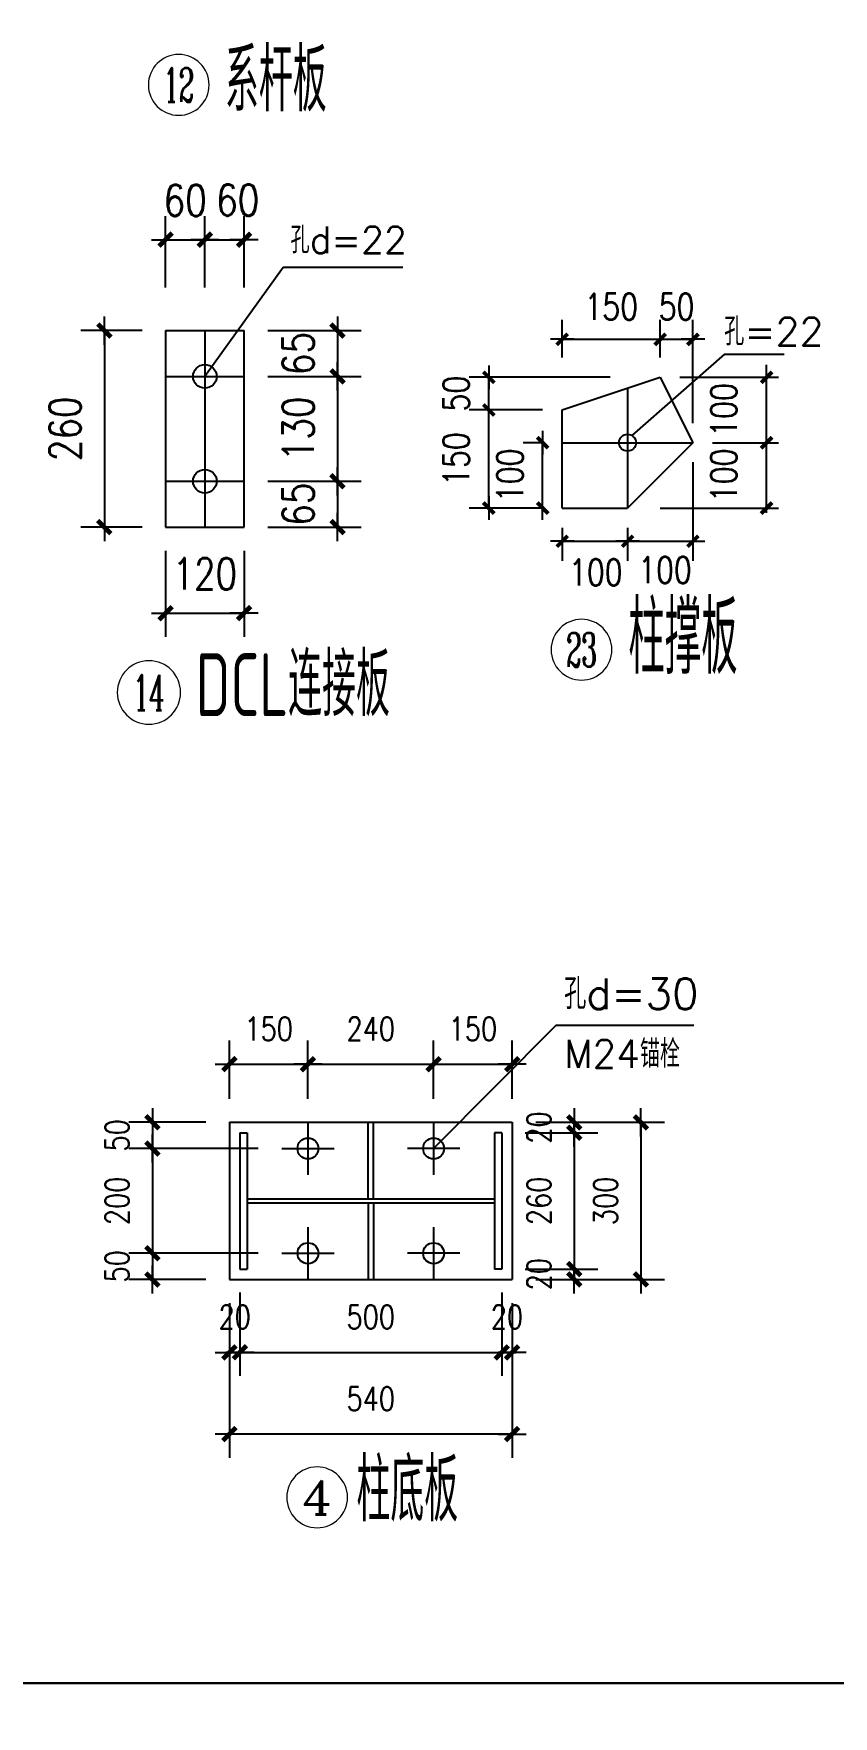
# Model space of a CAD drawing. Header units: millimetres. Extents: x 1471994 to 4527627, y -5186613 to -1927582.
# Drawn here: x 1502645 to 1505700, y -1988163 to -1981741 of the extents above; entities that cross this region are included whole.
import ezdxf
from ezdxf.enums import TextEntityAlignment as Align

# ---------------------------------------------------------------- set-up
doc = ezdxf.new("R2010")
doc.units = ezdxf.units.MM
doc.header["$LTSCALE"] = 1000
doc.header["$PDMODE"] = 34
doc.linetypes.add('CENTER', pattern=[50.8, 31.75, -6.35, 6.35, -6.35])
doc.layers.add('轴线层', color=1, linetype='CENTER', lineweight=15)
doc.layers.add('钢架', color=7, linetype='Continuous', lineweight=25)
doc.styles.add('COMPLEX', font='COMPLEX')
doc.styles.add('DIM_FONT', font='simplex.shx', dxfattribs={"width": 0.8, "bigfont": 'hztxt.shx'})
doc.styles.add('hz', font='gbenor.shx', dxfattribs={"width": 0.75, "height": 100, "bigfont": 'gbcbig.shx'})
doc.styles.get("Standard").update_dxf_attribs({"font": 'txt', "bigfont": 'gbcbig.shx'})
doc.dimstyles.new('WGH(2)', dxfattribs={"dimscale": 1.2, "dimtxt": 100, "dimasz": 0.5, "dimexe": 75, "dimexo": 75, "dimgap": 75, "dimtad": 1, "dimdec": 0, "dimlfac": 0.5, "dimzin": 0, "dimdsep": 46, "dimtxsty": 'DIM_FONT', "dimblk1": '_DIMX', "dimblk2": '_DIMX', "dimsah": 1, "dimcen": 0.09, "dimclrd": 3, "dimclre": 3, "dimclrt": 7, "dimadec": 0, "dimazin": 0, "dimtfac": 1, "dimtdec": 0, "dimtix": 1, "dimtmove": 2, "dimatfit": 3, "dimldrblk": '_DIMX', "dimfxl": 1, "dimtolj": 1, "dimtzin": 0, "dimarcsym": 0})
doc.dimstyles.new('WGH(3)', dxfattribs={"dimscale": 1.2, "dimtxt": 100, "dimasz": 0.3, "dimexe": 75, "dimexo": 75, "dimgap": 75, "dimtad": 1, "dimdec": 0, "dimlfac": 0.333333, "dimzin": 0, "dimdsep": 46, "dimtxsty": 'DIM_FONT', "dimblk1": '_DIMX', "dimblk2": '_DIMX', "dimsah": 1, "dimcen": 0.09, "dimclrd": 3, "dimclre": 3, "dimclrt": 7, "dimazin": 0, "dimtfac": 1, "dimtdec": 0, "dimtix": 1, "dimtmove": 2, "dimatfit": 3, "dimldrblk": '_DIMX', "dimfxl": 1, "dimtolj": 1, "dimtzin": 0, "dimarcsym": 0})

# ---------------------------------------------------------------- blocks, each defined once
blk = doc.blocks.new('轴线标号')
at = {"lineweight": 13}
blk.add_circle((0, 0), 0.5, dxfattribs=at)
at = {"layer": '钢架', "lineweight": 13, "style": 'COMPLEX', "width": 1.041667}
blk.add_attdef('A', text='', height=0.56, dxfattribs=at).set_placement((-0.25, -0.28), (0.25, -0.28), align=Align.FIT)
blk = doc.blocks.new('_DIMX')
blk.add_line((-150, 0), (150, 0))
at = {"const_width": 50}
blk.add_lwpolyline([(-70, -70), (70, 70)], dxfattribs=at)
blk = doc.blocks.new('*D455')
at = {"color": 3, "lineweight": -2}
for p, q in [((1503059.5, -1982873.9), (1502825.5, -1982873.9)), ((1502915.5, -1982874.3), (1502915.5, -1983623.6)), ((1503059.5, -1983623.9), (1502825.5, -1983623.9))]:
    blk.add_line(p, q, dxfattribs=at)
at = {"layer": 'Defpoints', "color": 0}
for p in [(1503149.5, -1982873.9), (1502915.5, -1983623.9), (1503149.5, -1983623.9)]:
    blk.add_point(p, dxfattribs=at)
at = {"color": 3, "lineweight": -2, "xscale": 0.36, "yscale": 0.36, "zscale": 0.36}
for p, rotation in [((1502915.5, -1982873.9), 90), ((1502915.5, -1983623.9), 270)]:
    blk.add_blockref('_DIMX', p, dxfattribs=dict(at, rotation=rotation))
at = {"color": 7, "insert": (1502765.5, -1983248.9), "char_height": 120, "attachment_point": 5, "rotation": 90, "style": 'DIM_FONT'}
blk.add_mtext('\\A1;260', dxfattribs=at)
blk = doc.blocks.new('*D456')
at = {"color": 3, "lineweight": -2}
for p, q in [((1503149.5, -1982708.9), (1503149.5, -1982436.9)), ((1503299.5, -1982708.9), (1503299.5, -1982436.9)), ((1503149.2, -1982526.9), (1503148.8, -1982526.9)), ((1503149.5, -1982526.9), (1503299.5, -1982526.9)), ((1503299.9, -1982526.9), (1503300.3, -1982526.9))]:
    blk.add_line(p, q, dxfattribs=at)
at = {"layer": 'Defpoints', "color": 0}
for p in [(1503299.5, -1982526.9), (1503149.5, -1982798.9), (1503299.5, -1982798.9)]:
    blk.add_point(p, dxfattribs=at)
at = {"color": 3, "lineweight": -2, "xscale": 0.36, "yscale": 0.36, "zscale": 0.36}
blk.add_blockref('_DIMX', (1503149.5, -1982526.9), dxfattribs=at)
at = {"color": 3, "lineweight": -2, "xscale": 0.36, "yscale": 0.36, "zscale": 0.36, "rotation": 180}
blk.add_blockref('_DIMX', (1503299.5, -1982526.9), dxfattribs=at)
at = {"color": 7, "insert": (1503224.5, -1982376.9), "char_height": 120, "attachment_point": 5, "style": 'DIM_FONT'}
blk.add_mtext('\\A1;60', dxfattribs=at)
blk = doc.blocks.new('*D457')
at = {"color": 3, "lineweight": -2}
for p, q in [((1503299.5, -1982708.9), (1503299.5, -1982436.9)), ((1503449.5, -1982708.9), (1503449.5, -1982436.9)), ((1503299.2, -1982526.9), (1503298.8, -1982526.9)), ((1503299.5, -1982526.9), (1503449.5, -1982526.9)), ((1503449.9, -1982526.9), (1503450.3, -1982526.9))]:
    blk.add_line(p, q, dxfattribs=at)
at = {"layer": 'Defpoints', "color": 0}
for p in [(1503449.5, -1982526.9), (1503299.5, -1982798.9), (1503449.5, -1982798.9)]:
    blk.add_point(p, dxfattribs=at)
at = {"color": 3, "lineweight": -2, "xscale": 0.36, "yscale": 0.36, "zscale": 0.36}
blk.add_blockref('_DIMX', (1503299.5, -1982526.9), dxfattribs=at)
at = {"color": 3, "lineweight": -2, "xscale": 0.36, "yscale": 0.36, "zscale": 0.36, "rotation": 180}
blk.add_blockref('_DIMX', (1503449.5, -1982526.9), dxfattribs=at)
at = {"color": 7, "insert": (1503425.1, -1982375.7), "char_height": 120, "attachment_point": 5, "style": 'DIM_FONT'}
blk.add_mtext('\\A1;60', dxfattribs=at)
blk = doc.blocks.new('*D490')
at = {"color": 3, "lineweight": -2}
for p, q in [((1503149.5, -1983713.9), (1503149.5, -1984042.4)), ((1503449.5, -1983713.9), (1503449.5, -1984042.4)), ((1503149.2, -1983952.4), (1503148.8, -1983952.4)), ((1503149.5, -1983952.4), (1503449.5, -1983952.4)), ((1503449.9, -1983952.4), (1503450.3, -1983952.4))]:
    blk.add_line(p, q, dxfattribs=at)
at = {"layer": 'Defpoints', "color": 0}
for p in [(1503149.5, -1983623.9), (1503449.5, -1983623.9), (1503449.5, -1983952.4)]:
    blk.add_point(p, dxfattribs=at)
at = {"color": 3, "lineweight": -2, "xscale": 0.36, "yscale": 0.36, "zscale": 0.36}
blk.add_blockref('_DIMX', (1503149.5, -1983952.4), dxfattribs=at)
at = {"color": 3, "lineweight": -2, "xscale": 0.36, "yscale": 0.36, "zscale": 0.36, "rotation": 180}
blk.add_blockref('_DIMX', (1503449.5, -1983952.4), dxfattribs=at)
at = {"color": 7, "insert": (1503299.5, -1983802.4), "char_height": 120, "attachment_point": 5, "style": 'DIM_FONT'}
blk.add_mtext('\\A1;120', dxfattribs=at)
blk = doc.blocks.new('*D458')
at = {"color": 3, "lineweight": -2}
for p, q in [((1503539.5, -1982873.9), (1503896.1, -1982873.9)), ((1503806.1, -1982873.6), (1503806.1, -1982873.2)), ((1503806.1, -1982873.9), (1503806.1, -1983048.9)), ((1503539.5, -1983048.9), (1503896.1, -1983048.9)), ((1503806.1, -1983049.3), (1503806.1, -1983049.7))]:
    blk.add_line(p, q, dxfattribs=at)
at = {"layer": 'Defpoints', "color": 0}
for p in [(1503449.5, -1982873.9), (1503449.5, -1983048.9), (1503806.1, -1983048.9)]:
    blk.add_point(p, dxfattribs=at)
at = {"color": 3, "lineweight": -2, "xscale": 0.36, "yscale": 0.36, "zscale": 0.36}
for p, rotation in [((1503806.1, -1982873.9), 270), ((1503806.1, -1983048.9), 90)]:
    blk.add_blockref('_DIMX', p, dxfattribs=dict(at, rotation=rotation))
at = {"color": 7, "insert": (1503656.1, -1982961.4), "char_height": 120, "attachment_point": 5, "rotation": 90, "style": 'DIM_FONT'}
blk.add_mtext('\\A1;65', dxfattribs=at)
blk = doc.blocks.new('*D491')
at = {"color": 3, "lineweight": -2}
for p, q in [((1503539.5, -1983048.9), (1503896.1, -1983048.9)), ((1503806.1, -1983048.6), (1503806.1, -1983048.2)), ((1503806.1, -1983048.9), (1503806.1, -1983448.9)), ((1503539.5, -1983448.9), (1503896.1, -1983448.9)), ((1503806.1, -1983449.3), (1503806.1, -1983449.7))]:
    blk.add_line(p, q, dxfattribs=at)
at = {"layer": 'Defpoints', "color": 0}
for p in [(1503449.5, -1983048.9), (1503449.5, -1983448.9), (1503806.1, -1983448.9)]:
    blk.add_point(p, dxfattribs=at)
at = {"color": 3, "lineweight": -2, "xscale": 0.36, "yscale": 0.36, "zscale": 0.36}
for p, rotation in [((1503806.1, -1983048.9), 270), ((1503806.1, -1983448.9), 90)]:
    blk.add_blockref('_DIMX', p, dxfattribs=dict(at, rotation=rotation))
at = {"color": 7, "insert": (1503656.1, -1983248.9), "char_height": 120, "attachment_point": 5, "rotation": 90, "style": 'DIM_FONT'}
blk.add_mtext('\\A1;130', dxfattribs=at)
blk = doc.blocks.new('*D492')
at = {"color": 3, "lineweight": -2}
for p, q in [((1503539.5, -1983448.9), (1503896.1, -1983448.9)), ((1503806.1, -1983448.6), (1503806.1, -1983448.2)), ((1503806.1, -1983448.9), (1503806.1, -1983623.9)), ((1503539.5, -1983623.9), (1503896.1, -1983623.9)), ((1503806.1, -1983624.3), (1503806.1, -1983624.7))]:
    blk.add_line(p, q, dxfattribs=at)
at = {"layer": 'Defpoints', "color": 0}
for p in [(1503449.5, -1983448.9), (1503449.5, -1983623.9), (1503806.1, -1983623.9)]:
    blk.add_point(p, dxfattribs=at)
at = {"color": 3, "lineweight": -2, "xscale": 0.36, "yscale": 0.36, "zscale": 0.36}
for p, rotation in [((1503806.1, -1983448.9), 270), ((1503806.1, -1983623.9), 90)]:
    blk.add_blockref('_DIMX', p, dxfattribs=dict(at, rotation=rotation))
at = {"color": 7, "insert": (1503656.1, -1983536.4), "char_height": 120, "attachment_point": 5, "rotation": 90, "style": 'DIM_FONT'}
blk.add_mtext('\\A1;65', dxfattribs=at)
blk = doc.blocks.new('*D493')
at = {"color": 3, "lineweight": -2}
for p, q in [((1503303.3, -1985895.7), (1503009.2, -1985895.7)), ((1503099.2, -1985895.3), (1503099.2, -1985894.9)), ((1503099.2, -1985895.7), (1503099.2, -1985995.7)), ((1503503.3, -1985995.7), (1503009.2, -1985995.7)), ((1503099.2, -1985996), (1503099.2, -1985996.4))]:
    blk.add_line(p, q, dxfattribs=at)
at = {"layer": 'Defpoints', "color": 0}
for p in [(1503393.3, -1985895.7), (1503099.2, -1985995.7), (1503593.3, -1985995.7)]:
    blk.add_point(p, dxfattribs=at)
at = {"color": 3, "lineweight": -2, "xscale": 0.36, "yscale": 0.36, "zscale": 0.36}
for p, rotation in [((1503099.2, -1985895.7), 270), ((1503099.2, -1985995.7), 90)]:
    blk.add_blockref('_DIMX', p, dxfattribs=dict(at, rotation=rotation))
at = {"color": 7, "insert": (1502964.2, -1985945.7), "char_height": 90, "attachment_point": 5, "rotation": 90, "style": 'DIM_FONT'}
blk.add_mtext('\\A1;50', dxfattribs=at)
blk = doc.blocks.new('*D494')
at = {"color": 3, "lineweight": -2}
for p, q in [((1503503.3, -1985995.7), (1503009.2, -1985995.7)), ((1503099.2, -1985996), (1503099.2, -1986395.3)), ((1503503.3, -1986395.7), (1503009.2, -1986395.7))]:
    blk.add_line(p, q, dxfattribs=at)
at = {"layer": 'Defpoints', "color": 0}
for p in [(1503593.3, -1985995.7), (1503099.2, -1986395.7), (1503593.3, -1986395.7)]:
    blk.add_point(p, dxfattribs=at)
at = {"color": 3, "lineweight": -2, "xscale": 0.36, "yscale": 0.36, "zscale": 0.36}
for p, rotation in [((1503099.2, -1985995.7), 90), ((1503099.2, -1986395.7), 270)]:
    blk.add_blockref('_DIMX', p, dxfattribs=dict(at, rotation=rotation))
at = {"color": 7, "insert": (1502964.2, -1986195.7), "char_height": 90, "attachment_point": 5, "rotation": 90, "style": 'DIM_FONT'}
blk.add_mtext('\\A1;200', dxfattribs=at)
blk = doc.blocks.new('*D495')
at = {"color": 3, "lineweight": -2}
for p, q in [((1503503.3, -1986395.7), (1503009.2, -1986395.7)), ((1503099.2, -1986395.3), (1503099.2, -1986394.9)), ((1503099.2, -1986395.7), (1503099.2, -1986495.7)), ((1503303.3, -1986495.7), (1503009.2, -1986495.7)), ((1503099.2, -1986496), (1503099.2, -1986496.4))]:
    blk.add_line(p, q, dxfattribs=at)
at = {"layer": 'Defpoints', "color": 0}
for p in [(1503593.3, -1986395.7), (1503099.2, -1986495.7), (1503393.3, -1986495.7)]:
    blk.add_point(p, dxfattribs=at)
at = {"color": 3, "lineweight": -2, "xscale": 0.36, "yscale": 0.36, "zscale": 0.36}
for p, rotation in [((1503099.2, -1986395.7), 270), ((1503099.2, -1986495.7), 90)]:
    blk.add_blockref('_DIMX', p, dxfattribs=dict(at, rotation=rotation))
at = {"color": 7, "insert": (1502964.2, -1986445.7), "char_height": 90, "attachment_point": 5, "rotation": 90, "style": 'DIM_FONT'}
blk.add_mtext('\\A1;50', dxfattribs=at)
blk = doc.blocks.new('*D496')
at = {"color": 3, "lineweight": -2}
for p, q in [((1503393.3, -1985805.7), (1503393.3, -1985584)), ((1503693.3, -1985805.7), (1503693.3, -1985584)), ((1503392.9, -1985674), (1503392.6, -1985674)), ((1503393.3, -1985674), (1503693.3, -1985674)), ((1503693.7, -1985674), (1503694, -1985674))]:
    blk.add_line(p, q, dxfattribs=at)
at = {"layer": 'Defpoints', "color": 0}
for p in [(1503693.3, -1985674), (1503393.3, -1985895.7), (1503693.3, -1985895.7)]:
    blk.add_point(p, dxfattribs=at)
at = {"color": 3, "lineweight": -2, "xscale": 0.36, "yscale": 0.36, "zscale": 0.36}
blk.add_blockref('_DIMX', (1503393.3, -1985674), dxfattribs=at)
at = {"color": 3, "lineweight": -2, "xscale": 0.36, "yscale": 0.36, "zscale": 0.36, "rotation": 180}
blk.add_blockref('_DIMX', (1503693.3, -1985674), dxfattribs=at)
at = {"color": 7, "insert": (1503543.3, -1985539), "char_height": 90, "attachment_point": 5, "style": 'DIM_FONT'}
blk.add_mtext('\\A1;150', dxfattribs=at)
blk = doc.blocks.new('*D477')
at = {"color": 3, "lineweight": -2}
for p, q in [((1503693.3, -1985805.7), (1503693.3, -1985584)), ((1504173.3, -1985805.7), (1504173.3, -1985584)), ((1503693.7, -1985674), (1504172.9, -1985674))]:
    blk.add_line(p, q, dxfattribs=at)
at = {"layer": 'Defpoints', "color": 0}
for p in [(1504173.3, -1985674), (1503693.3, -1985895.7), (1504173.3, -1985895.7)]:
    blk.add_point(p, dxfattribs=at)
at = {"color": 3, "lineweight": -2, "xscale": 0.36, "yscale": 0.36, "zscale": 0.36, "rotation": 180}
blk.add_blockref('_DIMX', (1503693.3, -1985674), dxfattribs=at)
at = {"color": 3, "lineweight": -2, "xscale": 0.36, "yscale": 0.36, "zscale": 0.36}
blk.add_blockref('_DIMX', (1504173.3, -1985674), dxfattribs=at)
at = {"color": 7, "insert": (1503933.3, -1985539), "char_height": 90, "attachment_point": 5, "style": 'DIM_FONT'}
blk.add_mtext('\\A1;240', dxfattribs=at)
blk = doc.blocks.new('*D478')
at = {"color": 3, "lineweight": -2}
for p, q in [((1504173.3, -1985805.7), (1504173.3, -1985584)), ((1504473.3, -1985805.7), (1504473.3, -1985584)), ((1504172.9, -1985674), (1504172.6, -1985674)), ((1504173.3, -1985674), (1504473.3, -1985674)), ((1504473.7, -1985674), (1504474, -1985674))]:
    blk.add_line(p, q, dxfattribs=at)
at = {"layer": 'Defpoints', "color": 0}
for p in [(1504473.3, -1985674), (1504173.3, -1985895.7), (1504473.3, -1985895.7)]:
    blk.add_point(p, dxfattribs=at)
at = {"color": 3, "lineweight": -2, "xscale": 0.36, "yscale": 0.36, "zscale": 0.36}
blk.add_blockref('_DIMX', (1504173.3, -1985674), dxfattribs=at)
at = {"color": 3, "lineweight": -2, "xscale": 0.36, "yscale": 0.36, "zscale": 0.36, "rotation": 180}
blk.add_blockref('_DIMX', (1504473.3, -1985674), dxfattribs=at)
at = {"color": 7, "insert": (1504323.3, -1985539), "char_height": 90, "attachment_point": 5, "style": 'DIM_FONT'}
blk.add_mtext('\\A1;150', dxfattribs=at)
blk = doc.blocks.new('*D479')
at = {"color": 3, "lineweight": -2}
for p, q in [((1504563.3, -1985895.7), (1505055.2, -1985895.7)), ((1504965.2, -1985896), (1504965.2, -1986495.3)), ((1504563.3, -1986495.7), (1505055.2, -1986495.7))]:
    blk.add_line(p, q, dxfattribs=at)
at = {"layer": 'Defpoints', "color": 0}
for p in [(1504473.3, -1985895.7), (1504473.3, -1986495.7), (1504965.2, -1986495.7)]:
    blk.add_point(p, dxfattribs=at)
at = {"color": 3, "lineweight": -2, "xscale": 0.36, "yscale": 0.36, "zscale": 0.36}
for p, rotation in [((1504965.2, -1985895.7), 90), ((1504965.2, -1986495.7), 270)]:
    blk.add_blockref('_DIMX', p, dxfattribs=dict(at, rotation=rotation))
at = {"color": 7, "insert": (1504830.2, -1986195.7), "char_height": 90, "attachment_point": 5, "rotation": 90, "style": 'DIM_FONT'}
blk.add_mtext('\\A1;300', dxfattribs=at)
blk = doc.blocks.new('*D480')
at = {"color": 3, "lineweight": -2}
for p, q in [((1503393.3, -1986585.7), (1503393.3, -1987176)), ((1504473.3, -1986585.7), (1504473.3, -1987176)), ((1504472.9, -1987086), (1503393.7, -1987086))]:
    blk.add_line(p, q, dxfattribs=at)
at = {"layer": 'Defpoints', "color": 0}
for p in [(1503393.3, -1986495.7), (1504473.3, -1986495.7), (1503393.3, -1987086)]:
    blk.add_point(p, dxfattribs=at)
at = {"color": 3, "lineweight": -2, "xscale": 0.36, "yscale": 0.36, "zscale": 0.36, "rotation": 180}
blk.add_blockref('_DIMX', (1503393.3, -1987086), dxfattribs=at)
at = {"color": 3, "lineweight": -2, "xscale": 0.36, "yscale": 0.36, "zscale": 0.36}
blk.add_blockref('_DIMX', (1504473.3, -1987086), dxfattribs=at)
at = {"color": 7, "insert": (1503933.3, -1986951), "char_height": 90, "attachment_point": 5, "style": 'DIM_FONT'}
blk.add_mtext('\\A1;540', dxfattribs=at)
blk = doc.blocks.new('*D464')
at = {"color": 3, "lineweight": -2}
for p, q in [((1503433.3, -1986545.7), (1503433.3, -1986863.8)), ((1503393.3, -1986585.7), (1503393.3, -1986863.8)), ((1503392.9, -1986773.8), (1503392.6, -1986773.8)), ((1503393.3, -1986773.8), (1503433.3, -1986773.8)), ((1503433.7, -1986773.8), (1503434, -1986773.8))]:
    blk.add_line(p, q, dxfattribs=at)
at = {"layer": 'Defpoints', "color": 0}
for p in [(1503393.3, -1986495.7), (1503433.3, -1986455.7), (1503433.3, -1986773.8)]:
    blk.add_point(p, dxfattribs=at)
at = {"color": 3, "lineweight": -2, "xscale": 0.36, "yscale": 0.36, "zscale": 0.36}
blk.add_blockref('_DIMX', (1503393.3, -1986773.8), dxfattribs=at)
at = {"color": 3, "lineweight": -2, "xscale": 0.36, "yscale": 0.36, "zscale": 0.36, "rotation": 180}
blk.add_blockref('_DIMX', (1503433.3, -1986773.8), dxfattribs=at)
at = {"color": 7, "insert": (1503413.3, -1986638.8), "char_height": 90, "attachment_point": 5, "style": 'DIM_FONT'}
blk.add_mtext('\\A1;20', dxfattribs=at)
blk = doc.blocks.new('*D465')
at = {"color": 3, "lineweight": -2}
for p, q in [((1503433.3, -1986545.7), (1503433.3, -1986863.8)), ((1504433.3, -1986545.7), (1504433.3, -1986863.8)), ((1503433.7, -1986773.8), (1504432.9, -1986773.8))]:
    blk.add_line(p, q, dxfattribs=at)
at = {"layer": 'Defpoints', "color": 0}
for p in [(1503433.3, -1986455.7), (1504433.3, -1986455.7), (1504433.3, -1986773.8)]:
    blk.add_point(p, dxfattribs=at)
at = {"color": 3, "lineweight": -2, "xscale": 0.36, "yscale": 0.36, "zscale": 0.36, "rotation": 180}
blk.add_blockref('_DIMX', (1503433.3, -1986773.8), dxfattribs=at)
at = {"color": 3, "lineweight": -2, "xscale": 0.36, "yscale": 0.36, "zscale": 0.36}
blk.add_blockref('_DIMX', (1504433.3, -1986773.8), dxfattribs=at)
at = {"color": 7, "insert": (1503933.3, -1986638.8), "char_height": 90, "attachment_point": 5, "style": 'DIM_FONT'}
blk.add_mtext('\\A1;500', dxfattribs=at)
blk = doc.blocks.new('*D466')
at = {"color": 3, "lineweight": -2}
for p, q in [((1504433.3, -1986545.7), (1504433.3, -1986863.8)), ((1504473.3, -1986585.7), (1504473.3, -1986863.8)), ((1504432.9, -1986773.8), (1504432.6, -1986773.8)), ((1504433.3, -1986773.8), (1504473.3, -1986773.8)), ((1504473.7, -1986773.8), (1504474, -1986773.8))]:
    blk.add_line(p, q, dxfattribs=at)
at = {"layer": 'Defpoints', "color": 0}
for p in [(1504433.3, -1986455.7), (1504473.3, -1986495.7), (1504473.3, -1986773.8)]:
    blk.add_point(p, dxfattribs=at)
at = {"color": 3, "lineweight": -2, "xscale": 0.36, "yscale": 0.36, "zscale": 0.36}
blk.add_blockref('_DIMX', (1504433.3, -1986773.8), dxfattribs=at)
at = {"color": 3, "lineweight": -2, "xscale": 0.36, "yscale": 0.36, "zscale": 0.36, "rotation": 180}
blk.add_blockref('_DIMX', (1504473.3, -1986773.8), dxfattribs=at)
at = {"color": 7, "insert": (1504453.3, -1986638.8), "char_height": 90, "attachment_point": 5, "style": 'DIM_FONT'}
blk.add_mtext('\\A1;20', dxfattribs=at)
blk = doc.blocks.new('*D467')
at = {"color": 3, "lineweight": -2}
for p, q in [((1504523.3, -1985935.7), (1504800.6, -1985935.7)), ((1504563.3, -1985895.7), (1504800.6, -1985895.7)), ((1504710.6, -1985895.3), (1504710.6, -1985894.9)), ((1504710.6, -1985895.7), (1504710.6, -1985935.7)), ((1504710.6, -1985936), (1504710.6, -1985936.4))]:
    blk.add_line(p, q, dxfattribs=at)
at = {"layer": 'Defpoints', "color": 0}
for p in [(1504433.3, -1985935.7), (1504473.3, -1985895.7), (1504710.6, -1985935.7)]:
    blk.add_point(p, dxfattribs=at)
at = {"color": 3, "lineweight": -2, "xscale": 0.36, "yscale": 0.36, "zscale": 0.36}
for p, rotation in [((1504710.6, -1985895.7), 270), ((1504710.6, -1985935.7), 90)]:
    blk.add_blockref('_DIMX', p, dxfattribs=dict(at, rotation=rotation))
at = {"color": 7, "insert": (1504575.6, -1985915.7), "char_height": 90, "attachment_point": 5, "rotation": 90, "style": 'DIM_FONT'}
blk.add_mtext('\\A1;20', dxfattribs=at)
blk = doc.blocks.new('*D468')
at = {"color": 3, "lineweight": -2}
for p, q in [((1504523.3, -1985935.7), (1504800.6, -1985935.7)), ((1504710.6, -1985936), (1504710.6, -1986455.3)), ((1504523.3, -1986455.7), (1504800.6, -1986455.7))]:
    blk.add_line(p, q, dxfattribs=at)
at = {"layer": 'Defpoints', "color": 0}
for p in [(1504433.3, -1985935.7), (1504433.3, -1986455.7), (1504710.6, -1986455.7)]:
    blk.add_point(p, dxfattribs=at)
at = {"color": 3, "lineweight": -2, "xscale": 0.36, "yscale": 0.36, "zscale": 0.36}
for p, rotation in [((1504710.6, -1985935.7), 90), ((1504710.6, -1986455.7), 270)]:
    blk.add_blockref('_DIMX', p, dxfattribs=dict(at, rotation=rotation))
at = {"color": 7, "insert": (1504575.6, -1986195.7), "char_height": 90, "attachment_point": 5, "rotation": 90, "style": 'DIM_FONT'}
blk.add_mtext('\\A1;260', dxfattribs=at)
blk = doc.blocks.new('*D469')
at = {"color": 3, "lineweight": -2}
for p, q in [((1504523.3, -1986455.7), (1504800.6, -1986455.7)), ((1504563.3, -1986495.7), (1504800.6, -1986495.7)), ((1504710.6, -1986455.3), (1504710.6, -1986454.9)), ((1504710.6, -1986455.7), (1504710.6, -1986495.7)), ((1504710.6, -1986496), (1504710.6, -1986496.4))]:
    blk.add_line(p, q, dxfattribs=at)
at = {"layer": 'Defpoints', "color": 0}
for p in [(1504433.3, -1986455.7), (1504473.3, -1986495.7), (1504710.6, -1986495.7)]:
    blk.add_point(p, dxfattribs=at)
at = {"color": 3, "lineweight": -2, "xscale": 0.36, "yscale": 0.36, "zscale": 0.36}
for p, rotation in [((1504710.6, -1986455.7), 270), ((1504710.6, -1986495.7), 90)]:
    blk.add_blockref('_DIMX', p, dxfattribs=dict(at, rotation=rotation))
at = {"color": 7, "insert": (1504575.6, -1986475.7), "char_height": 90, "attachment_point": 5, "rotation": 90, "style": 'DIM_FONT'}
blk.add_mtext('\\A1;20', dxfattribs=at)

msp = doc.modelspace()

# ---------------------------------------------------------------- linework, layer by layer
for p, q in [((1503598.3, -1982633.2), (1503299.5, -1983048.9)), ((1504055.2, -1982633.2), (1503598.3, -1982633.2)), ((1503149.5, -1982873.9), (1503149.5, -1983623.9)), ((1503149.5, -1982873.9), (1503449.5, -1982873.9)), ((1503299.5, -1982873.9), (1503299.5, -1983623.9)), ((1503449.5, -1983623.9), (1503449.5, -1982873.9)), ((1505284.3, -1982963.8), (1504930.8, -1983273.7)), ((1505284.3, -1982963.8), (1505512.1, -1982963.8)), ((1503149.5, -1983048.9), (1503449.5, -1983048.9)), ((1504664.7, -1983176.9), (1505039.1, -1983052.1)), ((1504914.3, -1983093.7), (1504914.3, -1983551.3)), ((1504914.3, -1983093.7), (1504914.3, -1983551.3)), ((1505039.1, -1983052.1), (1505163.9, -1983301.7)), ((1504664.7, -1983551.3), (1504664.7, -1983176.9)), ((1504664.7, -1983301.7), (1505163.9, -1983301.7)), ((1505163.9, -1983301.7), (1504914.3, -1983551.3)), ((1503149.5, -1983448.9), (1503449.5, -1983448.9)), ((1503149.5, -1983448.9), (1503449.5, -1983448.9)), ((1503149.5, -1983448.9), (1503449.5, -1983448.9)), ((1504664.7, -1983551.3), (1504914.3, -1983551.3)), ((1503149.5, -1983623.9), (1503449.5, -1983623.9)), ((1503149.5, -1983623.9), (1503449.5, -1983623.9)), ((1504639.6, -1985526.5), (1504173.3, -1985995.7)), ((1505166.8, -1985526.5), (1504639.6, -1985526.5)), ((1503393.3, -1985895.7), (1503393.3, -1986495.7)), ((1503393.3, -1985895.7), (1504473.3, -1985895.7)), ((1503433.3, -1985935.7), (1503433.3, -1986455.7)), ((1503433.3, -1985935.7), (1503461.3, -1985935.7)), ((1503461.3, -1985935.7), (1503461.3, -1986455.7)), ((1503693.3, -1985895.7), (1503693.3, -1986095.7)), ((1503923.3, -1986187.7), (1503923.3, -1985895.7)), ((1503943.3, -1986187.7), (1503943.3, -1985895.7)), ((1504173.3, -1985895.7), (1504173.3, -1986095.7)), ((1504405.3, -1985935.7), (1504405.3, -1986455.7)), ((1504433.3, -1985935.7), (1504405.3, -1985935.7)), ((1504433.3, -1985935.7), (1504433.3, -1986455.7)), ((1504473.3, -1985895.7), (1504473.3, -1986495.7)), ((1503593.3, -1985995.7), (1503793.3, -1985995.7)), ((1504273.3, -1985995.7), (1504073.3, -1985995.7)), ((1503461.3, -1986187.7), (1504405.3, -1986187.7)), ((1503461.3, -1986203.7), (1504405.3, -1986203.7)), ((1503923.3, -1986203.7), (1503923.3, -1986495.7)), ((1503943.3, -1986203.7), (1503943.3, -1986495.7)), ((1503693.3, -1986295.7), (1503693.3, -1986495.7)), ((1504173.3, -1986295.7), (1504173.3, -1986495.7)), ((1503593.3, -1986395.7), (1503793.3, -1986395.7)), ((1504273.3, -1986395.7), (1504073.3, -1986395.7)), ((1503393.3, -1986495.7), (1504473.3, -1986495.7)), ((1503433.3, -1986455.7), (1503461.3, -1986455.7)), ((1504433.3, -1986455.7), (1504405.3, -1986455.7))]:
    msp.add_line(p, q)
at = {"color": 3}
for p, q in [((1504664.7, -1982977.2), (1504664.7, -1982832.2)), ((1505039.1, -1982977.2), (1505039.1, -1982832.2)), ((1505039.1, -1982977.2), (1505039.1, -1982832.2)), ((1505163.9, -1983226.8), (1505163.9, -1982832.2)), ((1504665, -1982907.1), (1505038.8, -1982907.1)), ((1505038.8, -1982907.1), (1505038.5, -1982907.1)), ((1505039.1, -1982907.1), (1505163.9, -1982907.1)), ((1505164.2, -1982907.1), (1505164.5, -1982907.1)), ((1505445.4, -1983378.1), (1505445.4, -1983004.3)), ((1504848.1, -1983052.1), (1504309.2, -1983052.1)), ((1504384.1, -1983176.9), (1504384.1, -1983052.1)), ((1505114, -1983052.1), (1505481.5, -1983052.1)), ((1504589.8, -1983176.9), (1504309.2, -1983176.9)), ((1504589.8, -1983176.9), (1504309.2, -1983176.9)), ((1504384.1, -1983551), (1504384.1, -1983177.2)), ((1504384.1, -1983177.2), (1504384.1, -1983177.5)), ((1505445.4, -1983569.4), (1505445.4, -1983195.6)), ((1504589.8, -1983301.7), (1504515, -1983301.7)), ((1504589.8, -1983301.4), (1504589.8, -1983301.1)), ((1504589.8, -1983551.3), (1504589.8, -1983301.7)), ((1505238.8, -1983301.7), (1505481.5, -1983301.7)), ((1505238.8, -1983301.7), (1505481.5, -1983301.7)), ((1505163.9, -1983376.6), (1505163.9, -1983752.9)), ((1504589.8, -1983551.3), (1504309.2, -1983551.3)), ((1504589.8, -1983551.3), (1504515, -1983551.3)), ((1504589.8, -1983551.6), (1504589.8, -1983551.9)), ((1505039.1, -1983551.3), (1505481.5, -1983551.3)), ((1504664.7, -1983626.2), (1504664.7, -1983752.9)), ((1504665, -1983678), (1504914, -1983678)), ((1504914.3, -1983626.2), (1504914.3, -1983752.9)), ((1504914.3, -1983626.2), (1504914.3, -1983752.9)), ((1504914.6, -1983678), (1505163.6, -1983678))]:
    msp.add_line(p, q, dxfattribs=at)
for points in [[(1494808, -1975327), (1509959.5, -1975327), (1509959.5, -1988036.7), (1494808, -1988036.7)], [(1494808, -1988036.7), (1509959.5, -1988036.7), (1509959.5, -2000746.3), (1494808, -2000746.3)]]:
    msp.add_lwpolyline(points, close=True)
for centre, radius in [((1503299.5, -1983048.9), 45), ((1504914.3, -1983301.7), 32.4), ((1503299.5, -1983448.9), 45), ((1503693.3, -1985995.7), 40), ((1504173.3, -1985995.7), 40), ((1503693.3, -1986395.7), 40), ((1504173.3, -1986395.7), 40)]:
    msp.add_circle(centre, radius)

# ---------------------------------------------------------------- block references
ref = msp.add_blockref('轴线标号', (1503199.8, -1981936.1), dxfattribs=dict(xscale=-232.0951669606438, yscale=232.0951669606147, zscale=232.0951669606781))
ref.add_attrib('A', '12', dxfattribs={"layer": '钢架', "lineweight": 13, "height": 129.97, "style": 'COMPLEX', "width": 0.646552}).set_placement((1503141.8, -1982001.1), (1503257.8, -1982001.1), align=Align.FIT)
at = {"color": 3, "yscale": 0.2995200000004843, "zscale": 0.29952}
for p, xscale, rotation in [((1504664.7, -1982907.1), 0.299519999884069, 180), ((1505163.9, -1982907.1), 0.299519999884069, 180), ((1504384.1, -1983052.1), 0.2995200000004843, 270), ((1504384.1, -1983176.9), 0.2995200000004843, 90), ((1504384.1, -1983176.9), 0.2995200000004843, 90), ((1504589.8, -1983301.7), 0.2995200000004843, 270), ((1504384.1, -1983551.3), 0.2995200000004843, 270), ((1504589.8, -1983551.3), 0.2995200000004843, 90), ((1504664.7, -1983678), 0.299519999884069, 180), ((1504914.3, -1983678), 0.299519999884069, 180)]:
    msp.add_blockref('_DIMX', p, dxfattribs=dict(at, xscale=xscale, rotation=rotation))
at = {"color": 3, "xscale": 0.299519999884069, "yscale": 0.2995200000004843, "zscale": 0.29952}
for p in [(1505039.1, -1982907.1), (1505039.1, -1982907.1), (1505445.4, -1983052.1), (1505445.4, -1983301.7), (1505445.4, -1983551.3), (1504914.3, -1983678), (1505163.9, -1983678)]:
    msp.add_blockref('_DIMX', p, dxfattribs=at)
ref = msp.add_blockref('轴线标号', (1504738.3, -1984091.9), dxfattribs=dict(xscale=-232.0951669606147, yscale=232.0951669606147, zscale=232.0951669606781))
ref.add_attrib('A', '23', dxfattribs={"layer": '钢架', "lineweight": 13, "height": 129.97, "style": 'COMPLEX', "width": 0.551471}).set_placement((1504680.2, -1984156.9), (1504796.3, -1984156.9), align=Align.FIT)
ref = msp.add_blockref('轴线标号', (1503085.9, -1984255.1), dxfattribs=dict(xscale=-242.1862611763645, yscale=242.1862611763645, zscale=242.1862611763598))
ref.add_attrib('A', '14', dxfattribs={"layer": '钢架', "lineweight": 13, "height": 135.62, "style": 'COMPLEX', "width": 0.604839}).set_placement((1503025.3, -1984322.9), (1503146.4, -1984322.9), align=Align.FIT)
ref = msp.add_blockref('轴线标号', (1503728.3, -1987327.3), dxfattribs=dict(xscale=-232.0951669606147, yscale=232.0951669606147, zscale=232.0951669606781))
ref.add_attrib('A', '4', dxfattribs={"layer": '钢架', "lineweight": 13, "height": 130, "style": 'COMPLEX', "width": 1.171875}).set_placement((1503670.3, -1987392.3), (1503786.3, -1987392.3), align=Align.FIT)

# ---------------------------------------------------------------- texts
at = {"style": 'hz', "width": 0.7}
msp.add_text('柱撑板', height=276, dxfattribs=at).set_placement((1504917.2, -1984184.3))
at = {"char_height": 240, "width": 983.576, "attachment_point": 1, "style": 'hz'}
for s, insert in [('系杆板', (1503376.2, -1981797.8)), ('DCL连接板', (1503265, -1984105.3))]:
    msp.add_mtext(s, dxfattribs=dict(at, insert=insert))
at = {"color": 7, "char_height": 99.84, "attachment_point": 5, "style": 'DIM_FONT'}
for s, insert in [('\\A1;150', (1504851.9, -1982782.3)), ('\\A1;50', (1505101.5, -1982782.3)), ('\\A1;100', (1504792.7, -1983796.7)), ('\\A1;100', (1505057.1, -1983787.7))]:
    msp.add_mtext(s, dxfattribs=dict(at, insert=insert))
at = {"color": 7, "char_height": 99.84, "attachment_point": 5, "rotation": 90, "style": 'DIM_FONT'}
for s, insert in [('\\A1;50', (1504259.3, -1983114.5)), ('\\A1;100', (1505281.8, -1983176.9)), ('\\A1;150', (1504259.3, -1983364.1)), ('\\A1;100', (1504465, -1983426.5)), ('\\A1;100', (1505281.8, -1983426.5))]:
    msp.add_mtext(s, dxfattribs=dict(at, insert=insert))
at = {"layer": '轴线层', "color": 4, "lineweight": -3}
msp.add_text('孔=22', height=107.02, dxfattribs=at).set_placement((1505282.9, -1982930.6))
at = {"layer": '轴线层', "color": 0, "linetype": 'ByBlock', "attachment_point": 1}
for s, insert, char_height, own_width in [('孔d=22', (1503626.3, -1982477), 101.92, 1253.61), ('孔d=30', (1504671.9, -1985346.3), 117.6, 1446.473), ('M24锚栓', (1504671.2, -1985581.4), 105.84, 1301.826)]:
    msp.add_mtext_dynamic_manual_height_columns(s, width=1506.743, gutter_width=12.5, heights=[336], dxfattribs=dict(at, insert=insert, char_height=char_height)).dxf.set("width", own_width)
at = {"layer": '钢架', "lineweight": 13, "insert": (1503878.5, -1987179.3), "char_height": 240, "width": 983.576, "attachment_point": 1, "style": 'hz'}
msp.add_mtext('柱底板', dxfattribs=at)

# ---------------------------------------------------------------- dimensions: what is measured, and where the dimension line sits
for base, p1, p2, text, picture, middle in [((1503299.5, -1982526.9), (1503149.5, -1982798.9), (1503299.5, -1982798.9), '60', '*D456', (1503224.5, -1982376.9)), ((1503449.5, -1983952.4), (1503149.5, -1983623.9), (1503449.5, -1983623.9), '120', '*D490', (1503299.5, -1983802.4))]:
    dim = msp.add_linear_dim(base=base, p1=p1, p2=p2, text=text, dimstyle='WGH(3)')
    dim.commit()
    dim.dimension.update_dxf_attribs({"geometry": picture, "text_midpoint": middle})
dim = msp.add_linear_dim(base=(1503449.5, -1982526.9), p1=(1503299.5, -1982798.9), p2=(1503449.5, -1982798.9), text='60', dimstyle='WGH(3)')
dim.commit()
dim.dimension.update_dxf_attribs({"geometry": '*D457', "text_midpoint": (1503425.1, -1982375.7), "dimtype": 160})
for base, p1, p2, text, picture, middle in [((1502915.5, -1983623.9), (1503149.5, -1982873.9), (1503149.5, -1983623.9), '260', '*D455', (1502765.5, -1983248.9)), ((1503806.1, -1983048.9), (1503449.5, -1982873.9), (1503449.5, -1983048.9), '65', '*D458', (1503656.1, -1982961.4)), ((1503806.1, -1983448.9), (1503449.5, -1983048.9), (1503449.5, -1983448.9), '130', '*D491', (1503656.1, -1983248.9)), ((1503806.1, -1983623.9), (1503449.5, -1983448.9), (1503449.5, -1983623.9), '65', '*D492', (1503656.1, -1983536.4))]:
    dim = msp.add_linear_dim(base=base, p1=p1, p2=p2, angle=90, text=text, dimstyle='WGH(3)')
    dim.commit()
    dim.dimension.update_dxf_attribs({"geometry": picture, "text_midpoint": middle})
for base, p1, p2, picture, middle in [((1503693.3, -1985674), (1503393.3, -1985895.7), (1503693.3, -1985895.7), '*D496', (1503543.3, -1985539)), ((1504173.3, -1985674), (1503693.3, -1985895.7), (1504173.3, -1985895.7), '*D477', (1503933.3, -1985539)), ((1504473.3, -1985674), (1504173.3, -1985895.7), (1504473.3, -1985895.7), '*D478', (1504323.3, -1985539)), ((1503433.3, -1986773.8), (1503393.3, -1986495.7), (1503433.3, -1986455.7), '*D464', (1503413.3, -1986638.8)), ((1503393.3, -1987086), (1504473.3, -1986495.7), (1503393.3, -1986495.7), '*D480', (1503933.3, -1986951)), ((1504433.3, -1986773.8), (1503433.3, -1986455.7), (1504433.3, -1986455.7), '*D465', (1503933.3, -1986638.8)), ((1504473.3, -1986773.8), (1504433.3, -1986455.7), (1504473.3, -1986495.7), '*D466', (1504453.3, -1986638.8))]:
    dim = msp.add_linear_dim(base=base, p1=p1, p2=p2, dimstyle='WGH(2)', override={"dimtxt": 75, "dimasz": 0.3})
    dim.commit()
    dim.dimension.update_dxf_attribs({"geometry": picture, "text_midpoint": middle})
for base, p1, p2, picture, middle in [((1503099.2, -1985995.7), (1503393.3, -1985895.7), (1503593.3, -1985995.7), '*D493', (1502964.2, -1985945.7)), ((1504710.6, -1985935.7), (1504473.3, -1985895.7), (1504433.3, -1985935.7), '*D467', (1504575.6, -1985915.7)), ((1504965.2, -1986495.7), (1504473.3, -1985895.7), (1504473.3, -1986495.7), '*D479', (1504830.2, -1986195.7)), ((1504710.6, -1986455.7), (1504433.3, -1985935.7), (1504433.3, -1986455.7), '*D468', (1504575.6, -1986195.7)), ((1503099.2, -1986395.7), (1503593.3, -1985995.7), (1503593.3, -1986395.7), '*D494', (1502964.2, -1986195.7)), ((1503099.2, -1986495.7), (1503593.3, -1986395.7), (1503393.3, -1986495.7), '*D495', (1502964.2, -1986445.7)), ((1504710.6, -1986495.7), (1504433.3, -1986455.7), (1504473.3, -1986495.7), '*D469', (1504575.6, -1986475.7))]:
    dim = msp.add_linear_dim(base=base, p1=p1, p2=p2, angle=90, dimstyle='WGH(2)', override={"dimtxt": 75, "dimasz": 0.3})
    dim.commit()
    dim.dimension.update_dxf_attribs({"geometry": picture, "text_midpoint": middle})

doc.saveas('drawing.dxf')
